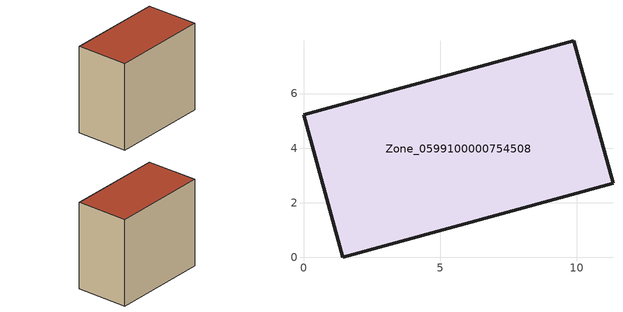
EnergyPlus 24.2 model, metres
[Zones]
Zone_0599100000754508
 floor ground (C_G): 0,5.22 9.89,7.94 11.33,2.72 1.44,0 z0.69
 wall outside (C_F): 9.89,7.94 0,5.22 1.44,0 11.33,2.72 9.89,7.94 z0.69:9.68
 roof outside (C_R): 1.44,0 11.33,2.72 9.89,7.94 0,5.22 z9.68
[BUILDING]
Pand.0599100000754508: North Axis=0; Terrain=City; Loads Convergence Tolerance Value=0.04; Temperature Convergence Tolerance Value=0.4; Solar Distribution=FullExterior; Maximum Number of Warmup Days=25; Minimum Number of Warmup Days=1
[Site:Location]
Rotterdam.The.Hague.AP_ZH_NLD Design_Conditions: Latitude=51.96; Longitude=4.45; Time Zone=1; Elevation=-4.5
[SITE:GROUNDTEMPERATURE:BUILDINGSURFACE]
18, 18, 18, 18, 18, 18, 18, 18, 18, 18, 18, 18
[MATERIAL] Thermal Absorptance=0.9; Solar Absorptance=0.7; Visible Absorptance=0.7
Name | Roughness | Thickness | Conductivity | Density | Specific Heat
G.TI.2006-2014 | MediumSmooth | 0.15 | 0.06 | 540 | 1210
F.TI.2006-2014 | Rough | 0.3 | 0.12 | 1920 | 840
R.TI.2006-2014 | MediumRough | 0.2 | 0.08 | 1500 | 1000
[CONSTRUCTION]
C_G: G.TI.2006-2014
C_F: F.TI.2006-2014
C_R: R.TI.2006-2014
[ZONE]
Zone_0599100000754508: Type=1; Multiplier=1; Ceiling Height=Autocalculate; Volume=Autocalculate; Floor Area=autocalculate; Part of Total Floor Area=Yes
[ZONEINFILTRATION:DESIGNFLOWRATE]
Infil_Zone_0599100000754508: Zone or ZoneList or Space or SpaceList=Zone_0599100000754508; Schedule=AlwaysOn; Design Flow Rate Calculation Method=Flow/Area; Flow Rate per Floor Area=0.0015; Constant Term Coefficient=1; Temperature Term Coefficient=0; Velocity Term Coefficient=0; Velocity Squared Term Coefficient=0
[HVACTEMPLATE:ZONE:IDEALLOADSAIRSYSTEM]
Zone_0599100000754508: Maximum Heating Supply Air Temperature=50; Minimum Cooling Supply Air Temperature=13; Maximum Heating Supply Air Humidity Ratio=0.0156; Minimum Cooling Supply Air Humidity Ratio=0.0077; Heating Limit=NoLimit; Cooling Limit=NoLimit; Dehumidification Control Type=ConstantSensibleHeatRatio; Cooling Sensible Heat Ratio=0.7; Dehumidification Setpoint=60; Humidification Control Type=None; Humidification Setpoint=30; Outdoor Air Method=None; Outdoor Air Flow Rate per Person=0.00944; Outdoor Air Flow Rate per Zone Floor Area=0; Outdoor Air Flow Rate per Zone=0; Demand Controlled Ventilation Type=None; Outdoor Air Economizer Type=NoEconomizer; Heat Recovery Type=None; Sensible Heat Recovery Effectiveness=0.7; Latent Heat Recovery Effectiveness=0.65
[ZONECONTROL:THERMOSTAT]
ThermostatControl_Zone_0599100000754508: Zone or ZoneList=Zone_0599100000754508; Control Type Schedule=DualSetpointControlType; Control 1=Thermostat_Zone_0599100000754508; Temperature Difference Between Cutout And Setpoint=0
[THERMOSTATSETPOINT:DUALSETPOINT]
Thermostat_Zone_0599100000754508: Heating Setpoint Temperature Schedule=HeatingSetpoint_Zone_0599100000754508; Cooling Setpoint Temperature Schedule=CoolingSetpoint_Zone_0599100000754508
[SCHEDULE:COMPACT]
HeatingSetpoint_Zone_0599100000754508: Through: 12/31, For: AllDays, Until: 24:00, 21
CoolingSetpoint_Zone_0599100000754508: Through: 12/31, For: AllDays, Until: 24:00, 24
DualSetpointControlType: Through: 12/31, For: AllDays, Until: 24:00, 4
AlwaysOn: Through: 12/31, For: AllDays, Until: 24:00, 1
